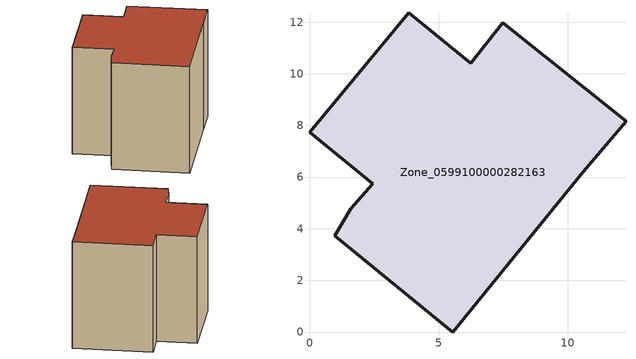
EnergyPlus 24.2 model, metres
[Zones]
Zone_0599100000282163
 floor ground (C_G): 0.98,3.72 1.59,4.77 2.45,5.75 0,7.74 3.84,12.36 6.24,10.41 7.49,11.99 12.26,8.17 10.61,6.2 5.55,0 z0
 wall outside (C_F): 12.26,8.17 7.49,11.99 6.24,10.41 3.84,12.36 0,7.74 2.45,5.75 1.59,4.77 0.98,3.72 5.55,0 10.61,6.2 12.26,8.17 z0:8.72
 roof outside (C_R): 1.59,4.77 0.98,3.72 5.55,0 10.61,6.2 12.26,8.17 7.49,11.99 6.24,10.41 3.84,12.36 0,7.74 2.45,5.75 z8.72
[BUILDING]
Pand.0599100000282163: North Axis=0; Terrain=City; Loads Convergence Tolerance Value=0.04; Temperature Convergence Tolerance Value=0.4; Solar Distribution=FullExterior; Maximum Number of Warmup Days=25; Minimum Number of Warmup Days=1
[Site:Location]
Rotterdam.The.Hague.AP_ZH_NLD Design_Conditions: Latitude=51.96; Longitude=4.45; Time Zone=1; Elevation=-4.5
[SITE:GROUNDTEMPERATURE:BUILDINGSURFACE]
18, 18, 18, 18, 18, 18, 18, 18, 18, 18, 18, 18
[MATERIAL] Thermal Absorptance=0.9; Solar Absorptance=0.7; Visible Absorptance=0.7
Name | Roughness | Thickness | Conductivity | Density | Specific Heat
G.TC.1946-1964 | MediumSmooth | 0.15 | 1 | 540 | 1210
F.TC.1946-1964 | Rough | 0.3 | 0.857143 | 1920 | 840
R.TC.1946-1964 | MediumRough | 0.2 | 0.235294 | 1500 | 1000
[CONSTRUCTION]
C_G: G.TC.1946-1964
C_F: F.TC.1946-1964
C_R: R.TC.1946-1964
[ZONE]
Zone_0599100000282163: Type=1; Multiplier=1; Ceiling Height=Autocalculate; Volume=Autocalculate; Floor Area=autocalculate; Part of Total Floor Area=Yes
[ZONEINFILTRATION:DESIGNFLOWRATE]
Infil_Zone_0599100000282163: Zone or ZoneList or Space or SpaceList=Zone_0599100000282163; Schedule=AlwaysOn; Design Flow Rate Calculation Method=Flow/Area; Flow Rate per Floor Area=0.003; Constant Term Coefficient=1; Temperature Term Coefficient=0; Velocity Term Coefficient=0; Velocity Squared Term Coefficient=0
[HVACTEMPLATE:ZONE:IDEALLOADSAIRSYSTEM]
Zone_0599100000282163: Maximum Heating Supply Air Temperature=50; Minimum Cooling Supply Air Temperature=13; Maximum Heating Supply Air Humidity Ratio=0.0156; Minimum Cooling Supply Air Humidity Ratio=0.0077; Heating Limit=NoLimit; Cooling Limit=NoLimit; Dehumidification Control Type=ConstantSensibleHeatRatio; Cooling Sensible Heat Ratio=0.7; Dehumidification Setpoint=60; Humidification Control Type=None; Humidification Setpoint=30; Outdoor Air Method=None; Outdoor Air Flow Rate per Person=0.00944; Outdoor Air Flow Rate per Zone Floor Area=0; Outdoor Air Flow Rate per Zone=0; Demand Controlled Ventilation Type=None; Outdoor Air Economizer Type=NoEconomizer; Heat Recovery Type=None; Sensible Heat Recovery Effectiveness=0.7; Latent Heat Recovery Effectiveness=0.65
[ZONECONTROL:THERMOSTAT]
ThermostatControl_Zone_0599100000282163: Zone or ZoneList=Zone_0599100000282163; Control Type Schedule=DualSetpointControlType; Control 1=Thermostat_Zone_0599100000282163; Temperature Difference Between Cutout And Setpoint=0
[THERMOSTATSETPOINT:DUALSETPOINT]
Thermostat_Zone_0599100000282163: Heating Setpoint Temperature Schedule=HeatingSetpoint_Zone_0599100000282163; Cooling Setpoint Temperature Schedule=CoolingSetpoint_Zone_0599100000282163
[SCHEDULE:COMPACT]
HeatingSetpoint_Zone_0599100000282163: Through: 12/31, For: AllDays, Until: 24:00, 21
CoolingSetpoint_Zone_0599100000282163: Through: 12/31, For: AllDays, Until: 24:00, 24
DualSetpointControlType: Through: 12/31, For: AllDays, Until: 24:00, 4
AlwaysOn: Through: 12/31, For: AllDays, Until: 24:00, 1
